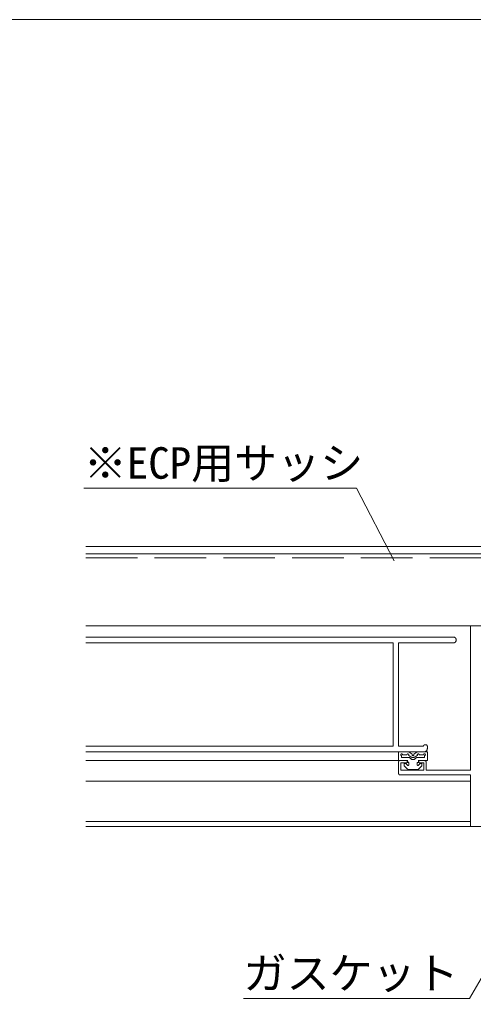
# Model space of a CAD drawing. Units: millimetres at full size, sheet at 1:6; details may follow other scales. Extents: x -1209 to 1209, y -852 to 852.
# Drawn here: x -72.7 to 85.6, y -359.3 to -17.9 of the extents above; entities that cross this region are included whole.
import ezdxf
from ezdxf.enums import TextEntityAlignment as Align

# ---------------------------------------------------------------- set-up
doc = ezdxf.new("R2010")
doc.units = ezdxf.units.MM
doc.header["$LTSCALE"] = 6
doc.linetypes.add('DASHED3', pattern=[4, 3, -1])
for name, color, linetype, lineweight in [('0-0_WAKU', 7, 'Continuous', 5), ('0-2_SUNPO', 7, 'Continuous', 5), ('0-8_SASH', 134, 'Continuous', 5)]:
    doc.layers.add(name, color=color, linetype=linetype, lineweight=lineweight)
doc.styles.add('ＭＳ ゴシック', font='')
doc.styles.get('ＭＳ ゴシック').set_extended_font_data('MS Gothic')

msp = doc.modelspace()

# ---------------------------------------------------------------- linework, layer by layer
at = {"layer": '0-0_WAKU'}
for p, q in [((-1207, -17.85), (0, -17.85)), ((0, -17.85), (1207, -17.85))]:
    msp.add_line(p, q, dxfattribs=at)
at = {"layer": '0-2_SUNPO'}
for p, q in [((44.871, -181.334), (-50.278, -181.334)), ((57.973, -206.663), (44.871, -181.334)), ((126.267, -286.524), (84.29, -359.345)), ((84.29, -359.345), (5.419, -359.345))]:
    msp.add_line(p, q, dxfattribs=at)
at = {"layer": '0-8_SASH'}
for p, q in [((-49.586, -201.701), (119.606, -201.701)), ((-49.586, -204.282), (119.606, -204.282)), ((-49.586, -229.305), (85.073, -229.305)), ((84.573, -229.805), (84.573, -279.702)), ((85.073, -229.305), (105.792, -229.305)), ((78.593, -233.31), (-49.586, -233.31)), ((57.598, -235.262), (-49.586, -235.262)), ((57.598, -235.262), (57.598, -271.395)), ((59.549, -235.262), (59.549, -271.395)), ((78.593, -235.262), (59.549, -235.262)), ((57.598, -271.395), (-49.586, -271.395)), ((68.173, -271.395), (59.549, -271.395)), ((69.559, -271.547), (69.559, -271.847)), ((68.058, -273.346), (-49.586, -273.346)), ((59.549, -276.35), (-49.586, -276.35)), ((59.549, -273.346), (62.902, -273.346)), ((59.549, -273.346), (59.549, -276.35)), ((59.549, -276.35), (62.703, -276.35)), ((62.151, -276.35), (60.05, -276.35)), ((60.551, -274.649), (60.551, -275.351)), ((60.551, -275.351), (63.35, -275.351)), ((60.852, -274.348), (62.45, -274.348)), ((62.652, -276.35), (62.652, -277.018)), ((63.611, -274.921), (63.001, -274.514)), ((64.305, -274.183), (63.179, -273.432)), ((64.807, -274.183), (65.929, -273.432)), ((65.499, -274.921), (66.11, -274.514)), ((65.759, -275.351), (68.56, -275.351)), ((66.208, -273.346), (69.559, -273.346)), ((66.405, -276.35), (69.559, -276.35)), ((66.456, -276.35), (66.456, -277.018)), ((66.659, -274.348), (68.257, -274.348)), ((68.359, -276.35), (66.956, -276.35)), ((68.56, -274.649), (68.56, -275.351)), ((69.559, -273.346), (69.559, -276.35)), ((59.549, -280.853), (59.549, -276.85)), ((60.35, -279.702), (60.35, -277.15)), ((62.151, -277.15), (60.35, -277.15)), ((68.359, -279.702), (60.35, -279.702)), ((61.453, -277.419), (61.453, -278.219)), ((61.862, -277.419), (61.453, -277.419)), ((62.509, -279.227), (61.453, -278.219)), ((62.715, -278.041), (62.206, -277.557)), ((62.972, -277.018), (62.652, -276.7)), ((63.052, -277.018), (62.652, -277.018)), ((63.052, -277.018), (63.052, -277.895)), ((65.891, -279.521), (63.218, -279.521)), ((66.057, -277.018), (66.057, -277.895)), ((66.456, -277.018), (66.057, -277.018)), ((66.394, -278.041), (66.902, -277.557)), ((67.659, -278.219), (66.599, -279.227)), ((68.359, -277.15), (66.956, -277.15)), ((67.247, -277.419), (67.659, -277.419)), ((67.659, -277.458), (67.619, -277.419)), ((67.659, -277.419), (67.659, -278.219)), ((68.359, -279.702), (68.359, -277.15)), ((69.158, -279.702), (69.158, -277.15)), ((84.573, -279.702), (69.158, -279.702)), ((84.573, -281.355), (60.05, -281.355)), ((84.573, -281.355), (84.573, -298.87)), ((84.573, -283.605), (-49.586, -283.605)), ((-49.586, -297.57), (84.573, -297.57)), ((-49.586, -299.372), (85.073, -299.372)), ((105.792, -299.372), (85.073, -299.372))]:
    msp.add_line(p, q, dxfattribs=at)
at = {"layer": '0-8_SASH', "linetype": 'DASHED3'}
msp.add_line((-49.586, -205.634), (119.606, -205.634), dxfattribs=at)
at = {"layer": '0-8_SASH'}
for points in [[(85.073, -229.305), (85.027, -229.305), (85.008, -229.305), (84.985, -229.305), (84.959, -229.307), (84.93, -229.31), (84.9, -229.314), (84.868, -229.321), (84.837, -229.33), (84.805, -229.342), (84.774, -229.358), (84.745, -229.377), (84.717, -229.399), (84.69, -229.423), (84.666, -229.45), (84.645, -229.478), (84.626, -229.508), (84.61, -229.538), (84.598, -229.57), (84.589, -229.602), (84.582, -229.633), (84.578, -229.663), (84.575, -229.691), (84.574, -229.717), (84.573, -229.74), (84.573, -229.759), (84.573, -229.774), (84.573, -229.786), (84.573, -229.794), (84.573, -229.799), (84.573, -229.803), (84.573, -229.805)], [(78.593, -235.262), (78.683, -235.262), (78.721, -235.262), (78.765, -235.261), (78.816, -235.258), (78.871, -235.253), (78.93, -235.244), (78.991, -235.231), (79.053, -235.213), (79.115, -235.189), (79.175, -235.159), (79.233, -235.122), (79.288, -235.08), (79.339, -235.032), (79.387, -234.981), (79.429, -234.926), (79.466, -234.868), (79.497, -234.808), (79.521, -234.746), (79.539, -234.683), (79.552, -234.618), (79.56, -234.553), (79.566, -234.486), (79.568, -234.42), (79.569, -234.352), (79.57, -234.285), (79.569, -234.218), (79.568, -234.151), (79.566, -234.084), (79.56, -234.018), (79.552, -233.953), (79.539, -233.888), (79.521, -233.825), (79.497, -233.764), (79.466, -233.704), (79.429, -233.646), (79.387, -233.591), (79.339, -233.54), (79.288, -233.493), (79.233, -233.45)], [(79.233, -233.45), (79.175, -233.414), (79.115, -233.383), (79.053, -233.359), (78.991, -233.341), (78.93, -233.328), (78.871, -233.319), (78.816, -233.314), (78.765, -233.311), (78.721, -233.31), (78.683, -233.31), (78.653, -233.31), (78.631, -233.31), (78.615, -233.31), (78.604, -233.31), (78.598, -233.31), (78.595, -233.31)], [(68.058, -273.346), (68.196, -273.346), (68.254, -273.346), (68.323, -273.344), (68.401, -273.34), (68.486, -273.332), (68.576, -273.319), (68.67, -273.299), (68.765, -273.271), (68.86, -273.234), (68.952, -273.187), (69.041, -273.131), (69.126, -273.066), (69.205, -272.993), (69.278, -272.914), (69.343, -272.83), (69.399, -272.741), (69.447, -272.648), (69.484, -272.554), (69.512, -272.459), (69.531, -272.365), (69.545, -272.275), (69.553, -272.19), (69.557, -272.112), (69.559, -272.043), (69.559, -271.985), (69.559, -271.939), (69.559, -271.905), (69.559, -271.881), (69.559, -271.864), (69.559, -271.854), (69.559, -271.849), (69.559, -271.847)], [(68.327, -271.026), (68.299, -271.059), (68.275, -271.094), (68.254, -271.129), (68.236, -271.165), (68.222, -271.2), (68.21, -271.234), (68.201, -271.266), (68.194, -271.295), (68.188, -271.321), (68.174, -271.395)], [(69.559, -271.547), (69.559, -271.482), (69.559, -271.455), (69.558, -271.423), (69.556, -271.386), (69.552, -271.346), (69.546, -271.304), (69.537, -271.26), (69.524, -271.216), (69.506, -271.171), (69.484, -271.128), (69.458, -271.086), (69.428, -271.047), (69.394, -271.01), (69.357, -270.976), (69.317, -270.945), (69.276, -270.918), (69.232, -270.896), (69.188, -270.879), (69.143, -270.866), (69.097, -270.856), (69.051, -270.85), (69.005, -270.846), (68.959, -270.844), (68.913, -270.843), (68.869, -270.842), (68.825, -270.842), (68.783, -270.842), (68.741, -270.843), (68.7, -270.845), (68.66, -270.849), (68.62, -270.856), (68.58, -270.865), (68.541, -270.879), (68.502, -270.895), (68.464, -270.916), (68.427, -270.94), (68.392, -270.966), (68.358, -270.995), (68.327, -271.026)], [(60.05, -276.35), (60.004, -276.35), (59.985, -276.35), (59.962, -276.35), (59.936, -276.352), (59.908, -276.354), (59.877, -276.359), (59.846, -276.365), (59.815, -276.375), (59.783, -276.387), (59.752, -276.402), (59.723, -276.421), (59.694, -276.443), (59.668, -276.467), (59.644, -276.493), (59.622, -276.521), (59.603, -276.551), (59.587, -276.581), (59.575, -276.613), (59.565, -276.645), (59.559, -276.676), (59.554, -276.706), (59.551, -276.735), (59.55, -276.761), (59.55, -276.784), (59.549, -276.804), (59.549, -276.819), (59.549, -276.83), (59.549, -276.839), (59.549, -276.844), (59.549, -276.847), (59.549, -276.85)], [(60.292, -274.151), (60.281, -274.169), (60.271, -274.188), (60.264, -274.207), (60.258, -274.226), (60.254, -274.246), (60.252, -274.266), (60.25, -274.286), (60.249, -274.307), (60.249, -274.327), (60.249, -274.348), (60.249, -274.369), (60.249, -274.39), (60.25, -274.41), (60.252, -274.43), (60.254, -274.451), (60.258, -274.47), (60.264, -274.49), (60.271, -274.509), (60.281, -274.528), (60.292, -274.545), (60.305, -274.562), (60.32, -274.578), (60.336, -274.593), (60.353, -274.606), (60.371, -274.617), (60.389, -274.627), (60.408, -274.634), (60.428, -274.64), (60.446, -274.644), (60.465, -274.646), (60.482, -274.648), (60.498, -274.649), (60.512, -274.649), (60.523, -274.649), (60.533, -274.649), (60.54, -274.649), (60.544, -274.649), (60.548, -274.649), (60.55, -274.649)], [(60.852, -274.348), (60.852, -274.321), (60.852, -274.309), (60.851, -274.295), (60.851, -274.28), (60.849, -274.263), (60.846, -274.244), (60.842, -274.226), (60.837, -274.207), (60.829, -274.188), (60.82, -274.169), (60.809, -274.151), (60.796, -274.134), (60.781, -274.119), (60.765, -274.104), (60.748, -274.091), (60.731, -274.08), (60.712, -274.07), (60.693, -274.063), (60.674, -274.057), (60.654, -274.053), (60.634, -274.05), (60.613, -274.049), (60.593, -274.048), (60.572, -274.048), (60.551, -274.048), (60.53, -274.048), (60.509, -274.048), (60.489, -274.049), (60.468, -274.05), (60.448, -274.053), (60.428, -274.057), (60.408, -274.063), (60.389, -274.07), (60.371, -274.08), (60.353, -274.091), (60.336, -274.104), (60.32, -274.119), (60.305, -274.134), (60.292, -274.151)], [(62.151, -277.15), (62.187, -277.15), (62.203, -277.15), (62.221, -277.15), (62.242, -277.149), (62.265, -277.147), (62.289, -277.143), (62.315, -277.138), (62.34, -277.13), (62.365, -277.12), (62.39, -277.108), (62.414, -277.093), (62.437, -277.075), (62.458, -277.056), (62.477, -277.035), (62.495, -277.013), (62.51, -276.989), (62.523, -276.964), (62.533, -276.939), (62.54, -276.913), (62.546, -276.887), (62.549, -276.86), (62.551, -276.833), (62.552, -276.806), (62.553, -276.778), (62.553, -276.751), (62.553, -276.723), (62.552, -276.695), (62.551, -276.668), (62.549, -276.641), (62.546, -276.614), (62.54, -276.588), (62.533, -276.562), (62.523, -276.536), (62.51, -276.512), (62.495, -276.488), (62.477, -276.465), (62.458, -276.444), (62.437, -276.425), (62.414, -276.407)], [(62.414, -276.407), (62.39, -276.392), (62.365, -276.38), (62.34, -276.37), (62.315, -276.362), (62.289, -276.357), (62.265, -276.353), (62.242, -276.351), (62.221, -276.35), (62.203, -276.35), (62.187, -276.35), (62.175, -276.35), (62.166, -276.35), (62.16, -276.35), (62.155, -276.35), (62.152, -276.35)], [(62.645, -274.042), (62.626, -274.051), (62.608, -274.061), (62.592, -274.072), (62.576, -274.085), (62.562, -274.099), (62.55, -274.113), (62.538, -274.127), (62.528, -274.14), (62.518, -274.153), (62.51, -274.165), (62.503, -274.175), (62.497, -274.185), (62.491, -274.193), (62.486, -274.2), (62.482, -274.207), (62.478, -274.214), (62.474, -274.221), (62.471, -274.228), (62.468, -274.236), (62.465, -274.244), (62.462, -274.252), (62.459, -274.261), (62.456, -274.269), (62.454, -274.278), (62.452, -274.286), (62.451, -274.294), (62.45, -274.302), (62.449, -274.309), (62.448, -274.316), (62.448, -274.322), (62.448, -274.327), (62.449, -274.332), (62.449, -274.336), (62.45, -274.348)], [(62.999, -274.514), (63.014, -274.491), (63.02, -274.482), (63.028, -274.47), (63.036, -274.457), (63.044, -274.442), (63.052, -274.426), (63.059, -274.408), (63.065, -274.389), (63.069, -274.369), (63.072, -274.349), (63.072, -274.328), (63.071, -274.306), (63.068, -274.285), (63.063, -274.264), (63.056, -274.244), (63.047, -274.224), (63.037, -274.206), (63.026, -274.189), (63.013, -274.174), (62.998, -274.159), (62.983, -274.146), (62.967, -274.133), (62.95, -274.121), (62.933, -274.109), (62.916, -274.098), (62.899, -274.086), (62.881, -274.075), (62.863, -274.065), (62.845, -274.055), (62.827, -274.046), (62.809, -274.039), (62.789, -274.033), (62.769, -274.028), (62.749, -274.026), (62.728, -274.026), (62.707, -274.027), (62.686, -274.03), (62.666, -274.035), (62.645, -274.042)], [(63.179, -273.432), (63.168, -273.423), (63.164, -273.42), (63.158, -273.416), (63.151, -273.411), (63.143, -273.406), (63.135, -273.401), (63.125, -273.395), (63.114, -273.389), (63.103, -273.384), (63.09, -273.378), (63.077, -273.373), (63.063, -273.368), (63.049, -273.364), (63.035, -273.359), (63.02, -273.356), (63.006, -273.352), (62.993, -273.35), (62.98, -273.348), (62.968, -273.347), (62.957, -273.346), (62.946, -273.345), (62.937, -273.345), (62.929, -273.345), (62.921, -273.345), (62.902, -273.346)], [(63.35, -275.351), (63.46, -275.461), (63.507, -275.508), (63.563, -275.562), (63.629, -275.621), (63.704, -275.683), (63.787, -275.745), (63.878, -275.804), (63.976, -275.858), (64.081, -275.904), (64.193, -275.941), (64.31, -275.967), (64.429, -275.983), (64.551, -275.988), (64.672, -275.983), (64.792, -275.967), (64.909, -275.942), (65.021, -275.906), (65.127, -275.86), (65.225, -275.806), (65.317, -275.747), (65.4, -275.685), (65.475, -275.623), (65.541, -275.564), (65.598, -275.51), (65.645, -275.464), (65.682, -275.427), (65.709, -275.4), (65.729, -275.38), (65.742, -275.367), (65.75, -275.359), (65.755, -275.354), (65.757, -275.352), (65.759, -275.351)], [(63.611, -274.921), (63.698, -274.985), (63.735, -275.011), (63.78, -275.042), (63.831, -275.076), (63.89, -275.112), (63.956, -275.147), (64.027, -275.181), (64.104, -275.212), (64.187, -275.238), (64.274, -275.259), (64.366, -275.274), (64.459, -275.283), (64.554, -275.286), (64.649, -275.283), (64.743, -275.274), (64.834, -275.259), (64.922, -275.238), (65.004, -275.212), (65.082, -275.181), (65.154, -275.147), (65.219, -275.112), (65.278, -275.076), (65.33, -275.042), (65.375, -275.011), (65.499, -274.921)], [(64.305, -274.181), (64.29, -274.204), (64.283, -274.213), (64.276, -274.225), (64.268, -274.239), (64.26, -274.254), (64.252, -274.27), (64.245, -274.288), (64.239, -274.307), (64.235, -274.327), (64.233, -274.348), (64.232, -274.369), (64.234, -274.39), (64.237, -274.411), (64.242, -274.432), (64.249, -274.452), (64.258, -274.472), (64.268, -274.49), (64.279, -274.507), (64.292, -274.522), (64.306, -274.537), (64.322, -274.55), (64.337, -274.563), (64.354, -274.575), (64.371, -274.587), (64.388, -274.598), (64.405, -274.61), (64.422, -274.621), (64.44, -274.632), (64.457, -274.642), (64.475, -274.65), (64.494, -274.658), (64.513, -274.664), (64.533, -274.668), (64.554, -274.671), (64.575, -274.671), (64.596, -274.67), (64.618, -274.666), (64.639, -274.661), (64.659, -274.654)], [(64.659, -274.654), (64.678, -274.646), (64.696, -274.636), (64.713, -274.624), (64.728, -274.611), (64.742, -274.597), (64.755, -274.583), (64.766, -274.569), (64.776, -274.555), (64.786, -274.542), (64.794, -274.531), (64.801, -274.52), (64.807, -274.511), (64.813, -274.503), (64.818, -274.495), (64.822, -274.489), (64.826, -274.482), (64.83, -274.475), (64.833, -274.468), (64.836, -274.461), (64.84, -274.453), (64.843, -274.445), (64.845, -274.436), (64.848, -274.428), (64.85, -274.419), (64.852, -274.411), (64.853, -274.403), (64.854, -274.395), (64.855, -274.388), (64.856, -274.381), (64.856, -274.375), (64.856, -274.369), (64.856, -274.364), (64.856, -274.36), (64.855, -274.348)], [(64.855, -274.348), (64.855, -274.34), (64.856, -274.336), (64.856, -274.332), (64.856, -274.327), (64.856, -274.322), (64.856, -274.316), (64.855, -274.309), (64.854, -274.302), (64.853, -274.294), (64.852, -274.286), (64.85, -274.278), (64.848, -274.269), (64.845, -274.261), (64.843, -274.252), (64.84, -274.244), (64.836, -274.236), (64.833, -274.228), (64.83, -274.221), (64.826, -274.215), (64.823, -274.209), (64.82, -274.203), (64.816, -274.198), (64.814, -274.194), (64.811, -274.191), (64.804, -274.181)], [(66.208, -273.346), (66.194, -273.346), (66.188, -273.345), (66.181, -273.345), (66.172, -273.345), (66.163, -273.345), (66.152, -273.346), (66.141, -273.347), (66.129, -273.348), (66.116, -273.35), (66.102, -273.352), (66.088, -273.356), (66.074, -273.359), (66.059, -273.364), (66.045, -273.368), (66.031, -273.373), (66.018, -273.378), (66.005, -273.384), (65.994, -273.389), (65.983, -273.395), (65.974, -273.401), (65.965, -273.406), (65.957, -273.411), (65.95, -273.416), (65.945, -273.42), (65.929, -273.432)], [(66.102, -274.151), (66.091, -274.169), (66.082, -274.188), (66.074, -274.207), (66.069, -274.226), (66.065, -274.245), (66.062, -274.264), (66.06, -274.282), (66.059, -274.299), (66.059, -274.315), (66.059, -274.329), (66.059, -274.342), (66.058, -274.353), (66.058, -274.362), (66.058, -274.371), (66.059, -274.38), (66.059, -274.387), (66.06, -274.395), (66.061, -274.403), (66.062, -274.411), (66.064, -274.419), (66.066, -274.428), (66.069, -274.436), (66.071, -274.445), (66.074, -274.453), (66.077, -274.461), (66.081, -274.468), (66.084, -274.475), (66.088, -274.482), (66.091, -274.487), (66.094, -274.493), (66.097, -274.497), (66.1, -274.501), (66.103, -274.505), (66.11, -274.514)], [(66.659, -274.348), (66.659, -274.321), (66.659, -274.309), (66.658, -274.295), (66.658, -274.28), (66.656, -274.263), (66.653, -274.244), (66.649, -274.226), (66.644, -274.207), (66.636, -274.188), (66.627, -274.169), (66.616, -274.151), (66.603, -274.134), (66.588, -274.119), (66.573, -274.104), (66.556, -274.091), (66.538, -274.08), (66.52, -274.07), (66.501, -274.063), (66.482, -274.057), (66.462, -274.053), (66.442, -274.05), (66.421, -274.049), (66.401, -274.048), (66.38, -274.048), (66.359, -274.048), (66.339, -274.048), (66.318, -274.048), (66.297, -274.049), (66.277, -274.05), (66.257, -274.053), (66.237, -274.057), (66.218, -274.063), (66.198, -274.07), (66.18, -274.08), (66.162, -274.091), (66.145, -274.104), (66.13, -274.119), (66.115, -274.134), (66.102, -274.151)], [(66.956, -276.35), (66.919, -276.35), (66.903, -276.35), (66.885, -276.35), (66.864, -276.351), (66.841, -276.353), (66.817, -276.357), (66.792, -276.362), (66.766, -276.37), (66.741, -276.38), (66.716, -276.392), (66.693, -276.407), (66.67, -276.425), (66.649, -276.444), (66.63, -276.465), (66.613, -276.488), (66.598, -276.512), (66.585, -276.536), (66.575, -276.562), (66.568, -276.588), (66.563, -276.614), (66.559, -276.641), (66.557, -276.668), (66.556, -276.695), (66.555, -276.723), (66.555, -276.751), (66.555, -276.778), (66.556, -276.806), (66.557, -276.833), (66.559, -276.86), (66.563, -276.887), (66.568, -276.913), (66.575, -276.939), (66.585, -276.964), (66.598, -276.989), (66.613, -277.013), (66.63, -277.035), (66.649, -277.056), (66.67, -277.075), (66.693, -277.093)], [(68.755, -274.091), (68.737, -274.08), (68.719, -274.07), (68.7, -274.063), (68.681, -274.057), (68.661, -274.053), (68.641, -274.05), (68.621, -274.049), (68.6, -274.048), (68.58, -274.048), (68.559, -274.048), (68.538, -274.048), (68.518, -274.048), (68.497, -274.049), (68.476, -274.05), (68.456, -274.053), (68.436, -274.057), (68.416, -274.063), (68.397, -274.07), (68.378, -274.08), (68.361, -274.091), (68.344, -274.104), (68.328, -274.119), (68.313, -274.134), (68.3, -274.151), (68.289, -274.169), (68.279, -274.188), (68.272, -274.207), (68.266, -274.226), (68.262, -274.244), (68.259, -274.263), (68.258, -274.28), (68.257, -274.295), (68.257, -274.309), (68.257, -274.321), (68.257, -274.33), (68.257, -274.336), (68.257, -274.341), (68.257, -274.345), (68.257, -274.347)], [(69.158, -277.15), (69.158, -277.076), (69.158, -277.045), (69.157, -277.009), (69.155, -276.967), (69.15, -276.921), (69.143, -276.873), (69.133, -276.823), (69.118, -276.772), (69.098, -276.722), (69.073, -276.672), (69.043, -276.625), (69.008, -276.58), (68.969, -276.538), (68.927, -276.499), (68.882, -276.464), (68.835, -276.434), (68.785, -276.409), (68.735, -276.39), (68.684, -276.375), (68.634, -276.364), (68.586, -276.357), (68.541, -276.353), (68.499, -276.351), (68.463, -276.35), (68.432, -276.35), (68.408, -276.35), (68.39, -276.35), (68.376, -276.35), (68.368, -276.35), (68.362, -276.35), (68.36, -276.35)], [(68.56, -274.649), (68.587, -274.649), (68.599, -274.649), (68.612, -274.649), (68.628, -274.648), (68.645, -274.646), (68.662, -274.644), (68.681, -274.64), (68.7, -274.634), (68.719, -274.627), (68.737, -274.617), (68.755, -274.606), (68.771, -274.593), (68.787, -274.578), (68.802, -274.562), (68.815, -274.545), (68.826, -274.528), (68.835, -274.509), (68.842, -274.49), (68.848, -274.47), (68.852, -274.451), (68.855, -274.43), (68.856, -274.41), (68.857, -274.39), (68.857, -274.369), (68.857, -274.348), (68.857, -274.327), (68.857, -274.307), (68.856, -274.286), (68.855, -274.266), (68.852, -274.246), (68.848, -274.226), (68.842, -274.207), (68.835, -274.188), (68.826, -274.169), (68.815, -274.151), (68.802, -274.134), (68.787, -274.119), (68.771, -274.104), (68.755, -274.091)], [(62.206, -277.557), (62.194, -277.543), (62.189, -277.538), (62.182, -277.531), (62.174, -277.523), (62.166, -277.515), (62.155, -277.506), (62.144, -277.497), (62.131, -277.488), (62.118, -277.478), (62.103, -277.469), (62.087, -277.461), (62.07, -277.453), (62.052, -277.445), (62.035, -277.439), (62.017, -277.433), (61.999, -277.427), (61.982, -277.423), (61.966, -277.42), (61.95, -277.418), (61.935, -277.417), (61.922, -277.417), (61.909, -277.417), (61.898, -277.417), (61.889, -277.417), (61.862, -277.419)], [(62.509, -279.227), (62.535, -279.256), (62.546, -279.269), (62.56, -279.283), (62.576, -279.3), (62.594, -279.318), (62.615, -279.337), (62.638, -279.356), (62.664, -279.376), (62.693, -279.395), (62.724, -279.414), (62.757, -279.432), (62.791, -279.449), (62.827, -279.465), (62.863, -279.479), (62.9, -279.492), (62.936, -279.502), (62.971, -279.511), (63.005, -279.517), (63.037, -279.521), (63.067, -279.524), (63.095, -279.525), (63.121, -279.526), (63.144, -279.525), (63.163, -279.524), (63.218, -279.521)], [(62.715, -278.041), (62.728, -278.053), (62.734, -278.059), (62.741, -278.065), (62.748, -278.072), (62.757, -278.079), (62.767, -278.086), (62.778, -278.092), (62.79, -278.098), (62.802, -278.104), (62.816, -278.107), (62.829, -278.11), (62.843, -278.112), (62.858, -278.112), (62.872, -278.111), (62.886, -278.108), (62.9, -278.105), (62.913, -278.1), (62.925, -278.094), (62.937, -278.088), (62.948, -278.08), (62.958, -278.072), (62.967, -278.064), (62.976, -278.056), (62.984, -278.049), (62.991, -278.041), (62.997, -278.035), (63.003, -278.029), (63.009, -278.024), (63.013, -278.018), (63.018, -278.013), (63.022, -278.008), (63.026, -278.003), (63.03, -277.998), (63.033, -277.992), (63.037, -277.985), (63.04, -277.978), (63.043, -277.971), (63.046, -277.964), (63.048, -277.957)], [(63.048, -277.957), (63.05, -277.95), (63.052, -277.943), (63.053, -277.936), (63.054, -277.93), (63.054, -277.924), (63.054, -277.919), (63.054, -277.914), (63.053, -277.91), (63.053, -277.906), (63.052, -277.895)], [(65.891, -279.521), (65.93, -279.524), (65.946, -279.524), (65.966, -279.525), (65.988, -279.526), (66.014, -279.525), (66.042, -279.524), (66.072, -279.521), (66.104, -279.517), (66.138, -279.511), (66.173, -279.502), (66.209, -279.492), (66.246, -279.479), (66.283, -279.465), (66.319, -279.449), (66.353, -279.432), (66.386, -279.414), (66.417, -279.395), (66.446, -279.376), (66.472, -279.356), (66.495, -279.337), (66.516, -279.318), (66.534, -279.3), (66.549, -279.283), (66.563, -279.269), (66.599, -279.227)], [(66.057, -277.895), (66.057, -277.914), (66.057, -277.921), (66.057, -277.931), (66.057, -277.941), (66.058, -277.952), (66.06, -277.965), (66.063, -277.977), (66.066, -277.99), (66.071, -278.003), (66.078, -278.015), (66.085, -278.027), (66.094, -278.038), (66.103, -278.049), (66.114, -278.059), (66.125, -278.067), (66.137, -278.075), (66.149, -278.081), (66.161, -278.086), (66.174, -278.09), (66.187, -278.093), (66.199, -278.095), (66.211, -278.096), (66.223, -278.096), (66.234, -278.097), (66.244, -278.097), (66.253, -278.097), (66.262, -278.097), (66.269, -278.097), (66.276, -278.097), (66.283, -278.097), (66.29, -278.096), (66.296, -278.096), (66.303, -278.094), (66.31, -278.093), (66.317, -278.091), (66.325, -278.088), (66.332, -278.086), (66.339, -278.083), (66.346, -278.079)], [(66.346, -278.079), (66.352, -278.076), (66.358, -278.072), (66.364, -278.069), (66.369, -278.065), (66.373, -278.061), (66.377, -278.058), (66.381, -278.054), (66.384, -278.051), (66.386, -278.048), (66.393, -278.041)], [(66.693, -277.093), (66.716, -277.108), (66.741, -277.12), (66.766, -277.13), (66.792, -277.138), (66.817, -277.143), (66.841, -277.147), (66.864, -277.149), (66.885, -277.15), (66.903, -277.15), (66.919, -277.15), (66.931, -277.15), (66.94, -277.15), (66.947, -277.15), (66.951, -277.15), (66.954, -277.15)], [(67.247, -277.419), (67.229, -277.418), (67.221, -277.417), (67.212, -277.417), (67.201, -277.417), (67.188, -277.417), (67.175, -277.417), (67.16, -277.418), (67.145, -277.42), (67.128, -277.423), (67.111, -277.427), (67.094, -277.433), (67.076, -277.439), (67.058, -277.445), (67.041, -277.453), (67.024, -277.461), (67.007, -277.469), (66.992, -277.478), (66.978, -277.488), (66.965, -277.497), (66.954, -277.506), (66.944, -277.515), (66.934, -277.523), (66.927, -277.531), (66.92, -277.538), (66.902, -277.557)], [(59.549, -280.853), (59.549, -280.899), (59.55, -280.919), (59.55, -280.942), (59.551, -280.968), (59.554, -280.996), (59.559, -281.027), (59.565, -281.058), (59.575, -281.09), (59.587, -281.121), (59.603, -281.152), (59.622, -281.182), (59.644, -281.21), (59.668, -281.237), (59.694, -281.261), (59.723, -281.283), (59.752, -281.302), (59.783, -281.317), (59.815, -281.33), (59.846, -281.339), (59.877, -281.346), (59.908, -281.35), (59.936, -281.353), (59.962, -281.354), (59.985, -281.355), (60.004, -281.355), (60.019, -281.355), (60.03, -281.355), (60.038, -281.355), (60.044, -281.355), (60.047, -281.355), (60.05, -281.355)], [(84.573, -298.87), (84.573, -298.917), (84.573, -298.936), (84.574, -298.959), (84.575, -298.985), (84.578, -299.014), (84.582, -299.044), (84.589, -299.075), (84.598, -299.107), (84.61, -299.139), (84.626, -299.17), (84.645, -299.2), (84.666, -299.228), (84.69, -299.254), (84.717, -299.278), (84.745, -299.3), (84.774, -299.319), (84.805, -299.335), (84.837, -299.347), (84.868, -299.356), (84.9, -299.363), (84.93, -299.367), (84.959, -299.37), (84.985, -299.371), (85.008, -299.372), (85.027, -299.372), (85.042, -299.372), (85.054, -299.372), (85.062, -299.372), (85.068, -299.372), (85.071, -299.372), (85.073, -299.372)]]:
    msp.add_lwpolyline(points, dxfattribs=at)

# ---------------------------------------------------------------- texts
at = {"layer": '0-2_SUNPO', "style": 'ＭＳ ゴシック'}
for s, p in [('※ECP用サッシ', (-50.278, -181.334)), ('ガスケット', (5.419, -359.345))]:
    msp.add_text(s, height=11, dxfattribs=at).set_placement(p, align=Align.BOTTOM_LEFT)

doc.saveas('drawing.dxf')
